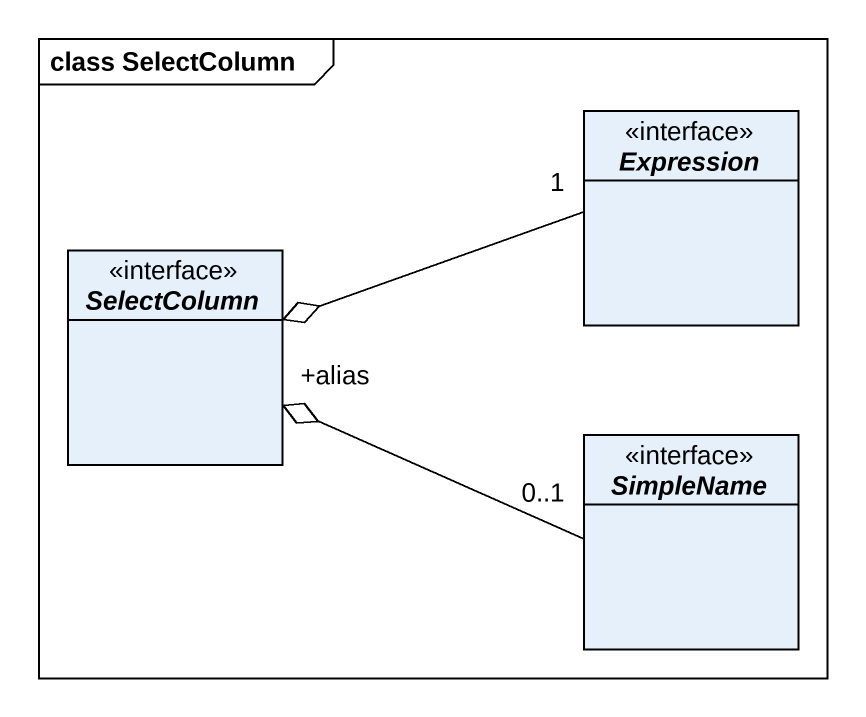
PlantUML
@startuml
mainframe class SelectColumn
hide circle
hide empty members
interface Expression
interface SelectColumn
interface SimpleName
Expression "1" -left-o SelectColumn
SimpleName "0..1" -left-o "+alias" SelectColumn
@enduml
